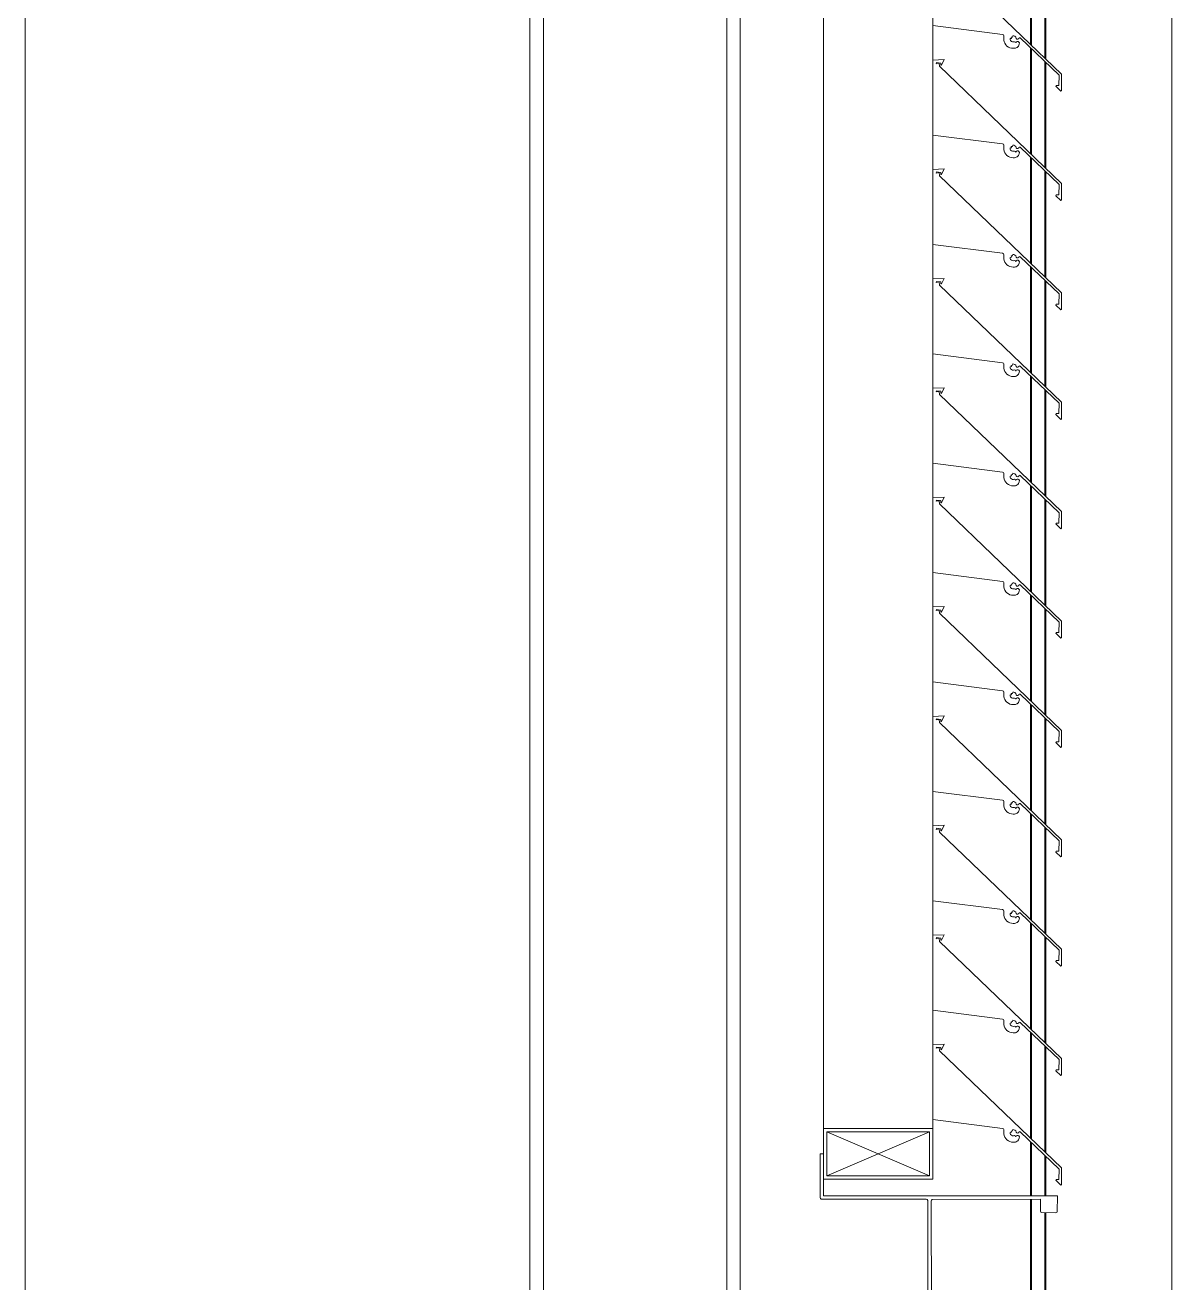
# Model space of a CAD drawing. Header units: millimetres. Extents: x -220592 to 404889, y -217665 to 38245.
# Drawn here: x -898.17 to -891.36, y -1270.44 to -1262.97 of the extents above; entities that cross this region are included whole.
import ezdxf

# ---------------------------------------------------------------- set-up
doc = ezdxf.new("R2010")
doc.units = ezdxf.units.MM
doc.linetypes.add('XKITLINE00', pattern=[0])
doc.layers.add('000 - 0_HIDE_OBJ_FRAMING_DEF_SUB_1', color=7, linetype='Continuous')
doc.layers.add('Part', color=7, linetype='Continuous', lineweight=0)

# ---------------------------------------------------------------- blocks, each defined once
blk = doc.blocks.new('*A13472')
at = {"layer": '000 - 0_HIDE_OBJ_FRAMING_DEF_SUB_1', "color": 7, "linetype": 'XKITLINE00', "lineweight": 0}
blk.add_line((-87.063349, 124.690337), (-87.063349, 152.690388), dxfattribs=at)
blk = doc.blocks.new('*A14400')
at = {"layer": '000 - 0_HIDE_OBJ_FRAMING_DEF_SUB_1', "color": 7, "linetype": 'XKITLINE00', "lineweight": 0}
for p, q in [((-83.983213, 124.940805), (-83.983213, 152.190805)), ((-82.893213, 124.940805), (-82.893213, 152.190805)), ((-82.813213, 124.940805), (-82.813213, 152.190805)), ((-84.063213, 128.690805), (-84.063213, 148.690805))]:
    blk.add_line(p, q, dxfattribs=at)
blk = doc.blocks.new('*A14401')
at = {"layer": 'Part', "color": 7, "linetype": 'XKITLINE00', "lineweight": 0}
for p, q in [((-82.318045, 139.556249), (-82.318045, 152.756135)), ((-81.668045, 152.406131), (-81.668045, 152.610427)), ((-81.668045, 151.756131), (-81.668045, 151.960427)), ((-81.668045, 151.106131), (-81.668045, 151.310427)), ((-81.668045, 150.456131), (-81.668045, 150.660427)), ((-81.668045, 149.806131), (-81.668045, 150.010427)), ((-81.668045, 149.156131), (-81.668045, 149.360427)), ((-81.668045, 148.506131), (-81.668045, 148.710427)), ((-81.668045, 147.856131), (-81.668045, 148.060427)), ((-81.668045, 147.206131), (-81.668045, 147.410427)), ((-81.668045, 146.556131), (-81.668045, 146.760427)), ((-81.668045, 145.906131), (-81.668045, 146.110427)), ((-81.668045, 145.256131), (-81.668045, 145.460427)), ((-81.668045, 144.606131), (-81.668045, 144.810427)), ((-81.668045, 143.956131), (-81.668045, 144.160427)), ((-81.668045, 143.306131), (-81.668045, 143.510427)), ((-81.668045, 142.656131), (-81.668045, 142.860427)), ((-81.668045, 142.006131), (-81.668045, 142.210427)), ((-81.668045, 141.356131), (-81.668045, 141.560427)), ((-81.668045, 140.706131), (-81.668045, 140.910427)), ((-81.668045, 140.056131), (-81.668045, 140.260427)), ((-81.668045, 139.556249), (-81.668045, 139.610427))]:
    blk.add_line(p, q, dxfattribs=at)
blk = doc.blocks.new('*A14467')
at = {"layer": 'Part', "color": 7, "linetype": 'XKITLINE00', "lineweight": 0}
for p, q in [((-81.668236, 146.556123), (-81.668243, 146.110453)), ((-81.60055, 146.558745), (-81.668236, 146.556123)), ((-81.616085, 146.525258), (-81.60055, 146.558745)), ((-81.648356, 146.534428), (-81.64632, 146.541001)), ((-81.63134, 146.537332), (-81.648356, 146.534428)), ((-81.64632, 146.541001), (-81.621337, 146.537861)), ((-81.628443, 146.518789), (-81.63134, 146.537332)), ((-80.903321, 145.822543), (-81.628443, 146.518789)), ((-81.621337, 146.537861), (-81.621208, 146.52567)), ((-81.621208, 146.52567), (-81.616085, 146.525258)), ((-81.668243, 146.110453), (-81.254237, 146.057423)), ((-81.254237, 146.057423), (-81.249162, 146.055233)), ((-81.249162, 146.055233), (-81.246025, 146.050681)), ((-81.245786, 146.045159), (-81.247272, 146.035025)), ((-81.247272, 146.035025), (-81.246897, 146.024789)), ((-81.246025, 146.050681), (-81.245786, 146.045159)), ((-81.209279, 146.033625), (-81.201573, 146.034731)), ((-81.20871, 146.027141), (-81.209279, 146.033625)), ((-81.202743, 146.041791), (-81.195578, 146.042735)), ((-81.201573, 146.034731), (-81.202743, 146.041791)), ((-81.195578, 146.042735), (-81.193256, 146.050125)), ((-81.193256, 146.050125), (-81.186584, 146.049703)), ((-81.186584, 146.049703), (-81.180508, 146.046913)), ((-81.180508, 146.046913), (-81.175841, 146.042126)), ((-81.175841, 146.042126), (-81.172727, 146.034553)), ((-81.172727, 146.034553), (-81.168544, 146.030396)), ((-81.16265, 146.03019), (-81.158186, 146.034044)), ((-81.158186, 146.034044), (-81.154531, 146.038671)), ((-81.154531, 146.038671), (-81.149372, 146.037579)), ((-81.149372, 146.037579), (-80.918356, 145.816176)), ((-81.246897, 146.024789), (-81.244674, 146.01479)), ((-81.244674, 146.01479), (-81.240676, 146.00536)), ((-81.240676, 146.00536), (-81.235036, 145.99681)), ((-81.235036, 145.99681), (-81.22794, 145.989423)), ((-81.22794, 145.989423), (-81.219624, 145.983445)), ((-81.219624, 145.983445), (-81.210361, 145.979072)), ((-81.210361, 145.979072), (-81.20046, 145.976449)), ((-81.205908, 146.021267), (-81.20871, 146.027141)), ((-81.201226, 146.016745), (-81.205908, 146.021267)), ((-81.195258, 146.014147), (-81.201226, 146.016745)), ((-81.20046, 145.976449), (-81.190247, 145.975664)), ((-81.188758, 146.013803), (-81.195258, 146.014147)), ((-81.190247, 145.975664), (-81.183448, 145.975762)), ((-81.18284, 146.014708), (-81.188758, 146.013803)), ((-81.183448, 145.975762), (-81.17772, 145.976398)), ((-81.178029, 146.012301), (-81.18284, 146.014708)), ((-81.175999, 146.00732), (-81.178029, 146.012301)), ((-81.17772, 145.976398), (-81.172219, 145.978117)), ((-81.173057, 146.012792), (-81.175999, 146.00732)), ((-81.1679, 146.01601), (-81.173057, 146.012792)), ((-81.172219, 145.978117), (-81.167149, 145.980857)), ((-81.168544, 146.030396), (-81.16265, 146.03019)), ((-81.161823, 146.015998), (-81.1679, 146.01601)), ((-81.167149, 145.980857), (-81.162695, 145.984515)), ((-81.162695, 145.984515), (-81.159024, 145.988958)), ((-81.156679, 146.012761), (-81.161823, 146.015998)), ((-81.159024, 145.988958), (-81.15627, 145.994021)), ((-81.154039, 146.007287), (-81.156679, 146.012761)), ((-81.15627, 145.994021), (-81.154535, 145.999517)), ((-81.154535, 145.999517), (-81.154039, 146.007287)), ((-80.918356, 145.816176), (-80.918699, 145.75483)), ((-80.903874, 145.723392), (-80.903321, 145.822543)), ((-80.936119, 145.754733), (-80.937204, 145.749812)), ((-80.937204, 145.749812), (-80.908555, 145.720923)), ((-80.918699, 145.75483), (-80.936119, 145.754733)), ((-80.908555, 145.720923), (-80.903874, 145.723392))]:
    blk.add_line(p, q, dxfattribs=at)
blk = doc.blocks.new('*A14472')
at = {"layer": 'Part', "color": 7, "linetype": 'XKITLINE00', "lineweight": 0}
for p, q in [((-81.668045, 139.556249), (-82.318045, 139.556249)), ((-82.318045, 139.556249), (-82.318045, 139.256249)), ((-82.298045, 139.276249), (-81.688045, 139.536249)), ((-82.298045, 139.536249), (-81.688045, 139.276249)), ((-82.298045, 139.276249), (-82.298045, 139.536249)), ((-82.298045, 139.536249), (-81.688045, 139.536249)), ((-81.688045, 139.536249), (-81.688045, 139.276249)), ((-81.668045, 139.256249), (-81.668045, 139.556249)), ((-82.318045, 139.256249), (-81.668045, 139.256249)), ((-81.688045, 139.276249), (-82.298045, 139.276249))]:
    blk.add_line(p, q, dxfattribs=at)
blk = doc.blocks.new('*A14473')
at = {"layer": 'Part', "color": 7, "linetype": 'XKITLINE00', "lineweight": 0}
for p, q in [((-82.317761, 139.40603), (-82.337761, 139.406027)), ((-82.337761, 139.406027), (-82.337716, 139.146027)), ((-82.317717, 139.15603), (-82.317761, 139.40603)), ((-82.337716, 139.146027), (-82.336029, 139.140471)), ((-82.336029, 139.140471), (-82.331541, 139.136789)), ((-82.331541, 139.136789), (-81.707714, 139.136137)), ((-80.927717, 139.156273), (-82.317717, 139.15603)), ((-81.707714, 139.136137), (-81.702158, 139.134452)), ((-81.702158, 139.134452), (-81.698474, 139.129965)), ((-81.698474, 139.129965), (-81.697712, 139.126138)), ((-81.697548, 138.186138), (-81.697712, 139.126138)), ((-81.677712, 139.126142), (-81.676028, 139.131698)), ((-81.676786, 138.182315), (-81.677712, 139.126142)), ((-81.676028, 139.131698), (-81.671541, 139.135382)), ((-81.671541, 139.135382), (-81.027714, 139.136255)), ((-81.027714, 139.136255), (-81.027702, 139.066255)), ((-80.928462, 139.062446), (-80.927717, 139.156273)), ((-81.027702, 139.066255), (-81.026015, 139.0607)), ((-81.026015, 139.0607), (-81.021527, 139.057018)), ((-81.021527, 139.057018), (-80.9377, 139.056271)), ((-80.9377, 139.056271), (-80.932145, 139.057957)), ((-80.932145, 139.057957), (-80.928462, 139.062446)), ((-81.697548, 138.186138), (-81.699232, 138.180582)), ((-81.026798, 138.250082), (-81.027546, 138.176255)), ((-81.023116, 138.254571), (-81.026798, 138.250082)), ((-81.01756, 138.256257), (-81.023116, 138.254571)), ((-80.933733, 138.25551), (-81.01756, 138.256257)), ((-80.929245, 138.251828), (-80.933733, 138.25551)), ((-80.927559, 138.246273), (-80.929245, 138.251828)), ((-80.927543, 138.156273), (-80.927559, 138.246273)), ((-82.336784, 138.169854), (-82.337499, 137.906027)), ((-82.333102, 138.174342), (-82.336784, 138.169854)), ((-82.327546, 138.176028), (-82.333102, 138.174342)), ((-81.70372, 138.176899), (-82.327546, 138.176028)), ((-82.317543, 138.15603), (-80.927543, 138.156273)), ((-82.317499, 137.90603), (-82.317543, 138.15603)), ((-81.699232, 138.180582), (-81.70372, 138.176899)), ((-81.673102, 138.177828), (-81.676786, 138.182315)), ((-81.667546, 138.176144), (-81.673102, 138.177828)), ((-81.027546, 138.176255), (-81.667546, 138.176144)), ((-82.337499, 137.906027), (-82.317499, 137.90603))]:
    blk.add_line(p, q, dxfattribs=at)
blk = doc.blocks.new('*A14507')
at = {"layer": 'Part', "color": 7, "linetype": 'XKITLINE00', "lineweight": 0}
for p, q in [((-81.087973, 146.649842), (-81.087973, 147.132111)), ((-81.081868, 146.64398), (-81.081868, 147.132111)), ((-80.398146, 147.032111), (-80.398146, 147.132111)), ((-80.32794, 147.032111), (-80.32794, 147.132111)), ((-80.263061, 147.032111), (-80.263061, 147.132111)), ((-81.002505, 146.567777), (-81.002505, 147.032111)), ((-80.9964, 147.032111), (-81.002505, 147.032111)), ((-80.9964, 146.561916), (-80.9964, 147.032111)), ((-80.9964, 147.032111), (-80.91965, 147.032111)), ((-80.903826, 147.032111), (-80.247799, 147.032111)), ((-80.247799, 134.232111), (-80.247799, 147.032111)), ((-81.087973, 145.999842), (-81.087973, 146.628735)), ((-81.081868, 145.99398), (-81.081868, 146.622884)), ((-81.002505, 145.917777), (-81.002505, 146.546823)), ((-80.9964, 145.911916), (-80.9964, 146.540973)), ((-81.087973, 145.349842), (-81.087973, 145.978735)), ((-81.081868, 145.34398), (-81.081868, 145.972884)), ((-81.002505, 145.267777), (-81.002505, 145.896823)), ((-80.9964, 145.261916), (-80.9964, 145.890973)), ((-81.087973, 144.699842), (-81.087973, 145.328735)), ((-81.081868, 144.69398), (-81.081868, 145.322884)), ((-81.002505, 144.617777), (-81.002505, 145.246823)), ((-80.9964, 144.611916), (-80.9964, 145.240973)), ((-81.087973, 144.049842), (-81.087973, 144.678735)), ((-81.081868, 144.04398), (-81.081868, 144.672884)), ((-81.002505, 143.967777), (-81.002505, 144.596823)), ((-80.9964, 143.961916), (-80.9964, 144.590973)), ((-81.087973, 143.399842), (-81.087973, 144.028735)), ((-81.081868, 143.39398), (-81.081868, 144.022884)), ((-81.002505, 143.317777), (-81.002505, 143.946823)), ((-80.9964, 143.311916), (-80.9964, 143.940973)), ((-81.087973, 142.749842), (-81.087973, 143.378735)), ((-81.081868, 142.74398), (-81.081868, 143.372884)), ((-81.002505, 142.667777), (-81.002505, 143.296823)), ((-80.9964, 142.661916), (-80.9964, 143.290973)), ((-81.087973, 142.099842), (-81.087973, 142.728735)), ((-81.081868, 142.09398), (-81.081868, 142.722884)), ((-81.002505, 142.017777), (-81.002505, 142.646823)), ((-80.9964, 142.011916), (-80.9964, 142.640973)), ((-81.087973, 141.449842), (-81.087973, 142.078735)), ((-81.081868, 141.44398), (-81.081868, 142.072884)), ((-81.002505, 141.367777), (-81.002505, 141.996823)), ((-80.9964, 141.361916), (-80.9964, 141.990973)), ((-81.087973, 140.799842), (-81.087973, 141.428735)), ((-81.081868, 140.79398), (-81.081868, 141.422884)), ((-81.002505, 140.717777), (-81.002505, 141.346823)), ((-80.9964, 140.711916), (-80.9964, 141.340973)), ((-81.087973, 140.149842), (-81.087973, 140.778735)), ((-81.081868, 140.14398), (-81.081868, 140.772884)), ((-81.002505, 140.067777), (-81.002505, 140.696823)), ((-80.9964, 140.061916), (-80.9964, 140.690973)), ((-81.087973, 139.499842), (-81.087973, 140.128735)), ((-81.081868, 139.49398), (-81.081868, 140.122884)), ((-81.002505, 139.417777), (-81.002505, 140.046823)), ((-80.9964, 139.411916), (-80.9964, 140.040973)), ((-81.087973, 139.156245), (-81.087973, 139.478735)), ((-81.081868, 139.156246), (-81.081868, 139.472884)), ((-81.002505, 139.15626), (-81.002505, 139.396823)), ((-80.9964, 139.156261), (-80.9964, 139.390973)), ((-81.087973, 138.176245), (-81.087973, 139.136174)), ((-81.081868, 138.176246), (-81.081868, 139.136182)), ((-81.002505, 138.256123), (-81.002505, 139.056848)), ((-80.9964, 138.256069), (-80.9964, 139.056794)), ((-81.087973, 137.499842), (-81.087973, 138.156245)), ((-81.081868, 137.49398), (-81.081868, 138.156246)), ((-81.002505, 137.417777), (-81.002505, 138.15626)), ((-80.9964, 137.411916), (-80.9964, 138.156261)), ((-81.087973, 136.849842), (-81.087973, 137.478735)), ((-81.081868, 136.84398), (-81.081868, 137.472884)), ((-81.002505, 136.767777), (-81.002505, 137.396823)), ((-80.9964, 136.761916), (-80.9964, 137.390973)), ((-81.087973, 136.199842), (-81.087973, 136.828735)), ((-81.081868, 136.19398), (-81.081868, 136.822884)), ((-81.002505, 136.117777), (-81.002505, 136.746823)), ((-80.9964, 136.111916), (-80.9964, 136.740973)), ((-81.087973, 135.549842), (-81.087973, 136.178735)), ((-81.081868, 135.54398), (-81.081868, 136.172884)), ((-81.002505, 135.467777), (-81.002505, 136.096823)), ((-80.9964, 135.461916), (-80.9964, 136.090973)), ((-81.087973, 134.899842), (-81.087973, 135.528735)), ((-81.081868, 134.89398), (-81.081868, 135.522884)), ((-81.002505, 134.817777), (-81.002505, 135.446823)), ((-80.9964, 134.811916), (-80.9964, 135.440973)), ((-81.087973, 134.249842), (-81.087973, 134.878735)), ((-81.081868, 134.24398), (-81.081868, 134.872884)), ((-81.002505, 134.232111), (-81.002505, 134.796823)), ((-80.9964, 134.232111), (-80.9964, 134.790973)), ((-81.087973, 134.132111), (-81.087973, 134.228735)), ((-81.002505, 134.232111), (-80.9964, 134.232111)), ((-80.9964, 134.232111), (-80.247799, 134.232111)), ((-80.398146, 134.132111), (-80.398146, 134.232111)), ((-80.32794, 134.132111), (-80.32794, 134.232111)), ((-80.263061, 134.132111), (-80.263061, 134.232111)), ((-81.081868, 134.132111), (-81.081868, 134.222884))]:
    blk.add_line(p, q, dxfattribs=at)
blk = doc.blocks.new('*A14575')
at = {"layer": 'Part', "color": 7, "linetype": 'XKITLINE00', "lineweight": 0}
for p, q in [((-81.668236, 140.056123), (-81.668243, 139.610453)), ((-81.60055, 140.058745), (-81.668236, 140.056123)), ((-81.616085, 140.025258), (-81.60055, 140.058745)), ((-81.648356, 140.034428), (-81.64632, 140.041001)), ((-81.63134, 140.037332), (-81.648356, 140.034428)), ((-81.64632, 140.041001), (-81.621337, 140.037861)), ((-81.628443, 140.018789), (-81.63134, 140.037332)), ((-80.903321, 139.322543), (-81.628443, 140.018789)), ((-81.621337, 140.037861), (-81.621208, 140.02567)), ((-81.621208, 140.02567), (-81.616085, 140.025258)), ((-81.668243, 139.610453), (-81.254237, 139.557423)), ((-81.254237, 139.557423), (-81.249162, 139.555233)), ((-81.249162, 139.555233), (-81.246025, 139.550681)), ((-81.245786, 139.545159), (-81.247272, 139.535025)), ((-81.247272, 139.535025), (-81.246897, 139.524789)), ((-81.246025, 139.550681), (-81.245786, 139.545159)), ((-81.209279, 139.533625), (-81.201573, 139.534731)), ((-81.20871, 139.527141), (-81.209279, 139.533625)), ((-81.202743, 139.541791), (-81.195578, 139.542735)), ((-81.201573, 139.534731), (-81.202743, 139.541791)), ((-81.195578, 139.542735), (-81.193256, 139.550125)), ((-81.193256, 139.550125), (-81.186584, 139.549703)), ((-81.186584, 139.549703), (-81.180508, 139.546913)), ((-81.180508, 139.546913), (-81.175841, 139.542126)), ((-81.175841, 139.542126), (-81.172727, 139.534553)), ((-81.172727, 139.534553), (-81.168544, 139.530396)), ((-81.168544, 139.530396), (-81.16265, 139.53019)), ((-81.16265, 139.53019), (-81.158186, 139.534044)), ((-81.158186, 139.534044), (-81.154531, 139.538671)), ((-81.154531, 139.538671), (-81.149372, 139.537579)), ((-81.149372, 139.537579), (-80.918356, 139.316176)), ((-81.246897, 139.524789), (-81.244674, 139.51479)), ((-81.244674, 139.51479), (-81.240676, 139.50536)), ((-81.240676, 139.50536), (-81.235036, 139.49681)), ((-81.235036, 139.49681), (-81.22794, 139.489423)), ((-81.22794, 139.489423), (-81.219624, 139.483445)), ((-81.219624, 139.483445), (-81.210361, 139.479072)), ((-81.210361, 139.479072), (-81.20046, 139.476449)), ((-81.205908, 139.521267), (-81.20871, 139.527141)), ((-81.201226, 139.516745), (-81.205908, 139.521267)), ((-81.195258, 139.514147), (-81.201226, 139.516745)), ((-81.20046, 139.476449), (-81.190247, 139.475664)), ((-81.188758, 139.513803), (-81.195258, 139.514147)), ((-81.190247, 139.475664), (-81.183448, 139.475762)), ((-81.18284, 139.514708), (-81.188758, 139.513803)), ((-81.183448, 139.475762), (-81.17772, 139.476398)), ((-81.178029, 139.512301), (-81.18284, 139.514708)), ((-81.175999, 139.50732), (-81.178029, 139.512301)), ((-81.17772, 139.476398), (-81.172219, 139.478117)), ((-81.173057, 139.512792), (-81.175999, 139.50732)), ((-81.1679, 139.51601), (-81.173057, 139.512792)), ((-81.172219, 139.478117), (-81.167149, 139.480857)), ((-81.161823, 139.515998), (-81.1679, 139.51601)), ((-81.167149, 139.480857), (-81.162695, 139.484515)), ((-81.162695, 139.484515), (-81.159024, 139.488958)), ((-81.156679, 139.512761), (-81.161823, 139.515998)), ((-81.159024, 139.488958), (-81.15627, 139.494021)), ((-81.154039, 139.507287), (-81.156679, 139.512761)), ((-81.15627, 139.494021), (-81.154535, 139.499517)), ((-81.154535, 139.499517), (-81.154039, 139.507287)), ((-80.918356, 139.316176), (-80.918699, 139.25483)), ((-80.903874, 139.223392), (-80.903321, 139.322543)), ((-80.936119, 139.254733), (-80.937204, 139.249812)), ((-80.937204, 139.249812), (-80.908555, 139.220923)), ((-80.918699, 139.25483), (-80.936119, 139.254733)), ((-80.908555, 139.220923), (-80.903874, 139.223392))]:
    blk.add_line(p, q, dxfattribs=at)
blk = doc.blocks.new('*A14576')
at = {"layer": 'Part', "color": 7, "linetype": 'XKITLINE00', "lineweight": 0}
for p, q in [((-81.668236, 140.706123), (-81.668243, 140.260453)), ((-81.60055, 140.708745), (-81.668236, 140.706123)), ((-81.648356, 140.684428), (-81.64632, 140.691001)), ((-81.63134, 140.687332), (-81.648356, 140.684428)), ((-81.64632, 140.691001), (-81.621337, 140.687861)), ((-81.628443, 140.668789), (-81.63134, 140.687332)), ((-80.903321, 139.972543), (-81.628443, 140.668789)), ((-81.621337, 140.687861), (-81.621208, 140.67567)), ((-81.621208, 140.67567), (-81.616085, 140.675258)), ((-81.616085, 140.675258), (-81.60055, 140.708745)), ((-81.668243, 140.260453), (-81.254237, 140.207423)), ((-81.254237, 140.207423), (-81.249162, 140.205233)), ((-81.249162, 140.205233), (-81.246025, 140.200681)), ((-81.245786, 140.195159), (-81.247272, 140.185025)), ((-81.247272, 140.185025), (-81.246897, 140.174789)), ((-81.246897, 140.174789), (-81.244674, 140.16479)), ((-81.246025, 140.200681), (-81.245786, 140.195159)), ((-81.244674, 140.16479), (-81.240676, 140.15536)), ((-81.240676, 140.15536), (-81.235036, 140.14681)), ((-81.235036, 140.14681), (-81.22794, 140.139423)), ((-81.22794, 140.139423), (-81.219624, 140.133445)), ((-81.219624, 140.133445), (-81.210361, 140.129072)), ((-81.210361, 140.129072), (-81.20046, 140.126449)), ((-81.209279, 140.183625), (-81.201573, 140.184731)), ((-81.20871, 140.177141), (-81.209279, 140.183625)), ((-81.205908, 140.171267), (-81.20871, 140.177141)), ((-81.201226, 140.166745), (-81.205908, 140.171267)), ((-81.202743, 140.191791), (-81.195578, 140.192735)), ((-81.201573, 140.184731), (-81.202743, 140.191791)), ((-81.195258, 140.164147), (-81.201226, 140.166745)), ((-81.195578, 140.192735), (-81.193256, 140.200125)), ((-81.188758, 140.163803), (-81.195258, 140.164147)), ((-81.193256, 140.200125), (-81.186584, 140.199703)), ((-81.18284, 140.164708), (-81.188758, 140.163803)), ((-81.186584, 140.199703), (-81.180508, 140.196913)), ((-81.178029, 140.162301), (-81.18284, 140.164708)), ((-81.180508, 140.196913), (-81.175841, 140.192126)), ((-81.175999, 140.15732), (-81.178029, 140.162301)), ((-81.17772, 140.126398), (-81.172219, 140.128117)), ((-81.173057, 140.162792), (-81.175999, 140.15732)), ((-81.175841, 140.192126), (-81.172727, 140.184553)), ((-81.1679, 140.16601), (-81.173057, 140.162792)), ((-81.172727, 140.184553), (-81.168544, 140.180396)), ((-81.172219, 140.128117), (-81.167149, 140.130857)), ((-81.168544, 140.180396), (-81.16265, 140.18019)), ((-81.161823, 140.165998), (-81.1679, 140.16601)), ((-81.167149, 140.130857), (-81.162695, 140.134515)), ((-81.162695, 140.134515), (-81.159024, 140.138958)), ((-81.16265, 140.18019), (-81.158186, 140.184044)), ((-81.156679, 140.162761), (-81.161823, 140.165998)), ((-81.159024, 140.138958), (-81.15627, 140.144021)), ((-81.158186, 140.184044), (-81.154531, 140.188671)), ((-81.154039, 140.157287), (-81.156679, 140.162761)), ((-81.15627, 140.144021), (-81.154535, 140.149517)), ((-81.154535, 140.149517), (-81.154039, 140.157287)), ((-81.154531, 140.188671), (-81.149372, 140.187579)), ((-81.149372, 140.187579), (-80.918356, 139.966176)), ((-81.20046, 140.126449), (-81.190247, 140.125664)), ((-81.190247, 140.125664), (-81.183448, 140.125762)), ((-81.183448, 140.125762), (-81.17772, 140.126398)), ((-80.936119, 139.904733), (-80.937204, 139.899812)), ((-80.918699, 139.90483), (-80.936119, 139.904733)), ((-80.918356, 139.966176), (-80.918699, 139.90483)), ((-80.903874, 139.873392), (-80.903321, 139.972543)), ((-80.937204, 139.899812), (-80.908555, 139.870923)), ((-80.908555, 139.870923), (-80.903874, 139.873392))]:
    blk.add_line(p, q, dxfattribs=at)
blk = doc.blocks.new('*A14577')
at = {"layer": 'Part', "color": 7, "linetype": 'XKITLINE00', "lineweight": 0}
for p, q in [((-81.668236, 141.356123), (-81.668243, 140.910453)), ((-81.60055, 141.358745), (-81.668236, 141.356123)), ((-81.648356, 141.334428), (-81.64632, 141.341001)), ((-81.63134, 141.337332), (-81.648356, 141.334428)), ((-81.64632, 141.341001), (-81.621337, 141.337861)), ((-81.628443, 141.318789), (-81.63134, 141.337332)), ((-81.621337, 141.337861), (-81.621208, 141.32567)), ((-81.621208, 141.32567), (-81.616085, 141.325258)), ((-81.616085, 141.325258), (-81.60055, 141.358745)), ((-80.903321, 140.622543), (-81.628443, 141.318789)), ((-81.668243, 140.910453), (-81.254237, 140.857423)), ((-81.254237, 140.857423), (-81.249162, 140.855233)), ((-81.249162, 140.855233), (-81.246025, 140.850681)), ((-81.245786, 140.845159), (-81.247272, 140.835025)), ((-81.247272, 140.835025), (-81.246897, 140.824789)), ((-81.246897, 140.824789), (-81.244674, 140.81479)), ((-81.246025, 140.850681), (-81.245786, 140.845159)), ((-81.244674, 140.81479), (-81.240676, 140.80536)), ((-81.240676, 140.80536), (-81.235036, 140.79681)), ((-81.209279, 140.833625), (-81.201573, 140.834731)), ((-81.20871, 140.827141), (-81.209279, 140.833625)), ((-81.205908, 140.821267), (-81.20871, 140.827141)), ((-81.201226, 140.816745), (-81.205908, 140.821267)), ((-81.202743, 140.841791), (-81.195578, 140.842735)), ((-81.201573, 140.834731), (-81.202743, 140.841791)), ((-81.195258, 140.814147), (-81.201226, 140.816745)), ((-81.195578, 140.842735), (-81.193256, 140.850125)), ((-81.188758, 140.813803), (-81.195258, 140.814147)), ((-81.193256, 140.850125), (-81.186584, 140.849703)), ((-81.18284, 140.814708), (-81.188758, 140.813803)), ((-81.186584, 140.849703), (-81.180508, 140.846913)), ((-81.178029, 140.812301), (-81.18284, 140.814708)), ((-81.180508, 140.846913), (-81.175841, 140.842126)), ((-81.175999, 140.80732), (-81.178029, 140.812301)), ((-81.173057, 140.812792), (-81.175999, 140.80732)), ((-81.175841, 140.842126), (-81.172727, 140.834553)), ((-81.1679, 140.81601), (-81.173057, 140.812792)), ((-81.172727, 140.834553), (-81.168544, 140.830396)), ((-81.168544, 140.830396), (-81.16265, 140.83019)), ((-81.161823, 140.815998), (-81.1679, 140.81601)), ((-81.16265, 140.83019), (-81.158186, 140.834044)), ((-81.156679, 140.812761), (-81.161823, 140.815998)), ((-81.158186, 140.834044), (-81.154531, 140.838671)), ((-81.154039, 140.807287), (-81.156679, 140.812761)), ((-81.154535, 140.799517), (-81.154039, 140.807287)), ((-81.154531, 140.838671), (-81.149372, 140.837579)), ((-81.149372, 140.837579), (-80.918356, 140.616176)), ((-81.235036, 140.79681), (-81.22794, 140.789423)), ((-81.22794, 140.789423), (-81.219624, 140.783445)), ((-81.219624, 140.783445), (-81.210361, 140.779072)), ((-81.210361, 140.779072), (-81.20046, 140.776449)), ((-81.20046, 140.776449), (-81.190247, 140.775664)), ((-81.190247, 140.775664), (-81.183448, 140.775762)), ((-81.183448, 140.775762), (-81.17772, 140.776398)), ((-81.17772, 140.776398), (-81.172219, 140.778117)), ((-81.172219, 140.778117), (-81.167149, 140.780857)), ((-81.167149, 140.780857), (-81.162695, 140.784515)), ((-81.162695, 140.784515), (-81.159024, 140.788958)), ((-81.159024, 140.788958), (-81.15627, 140.794021)), ((-81.15627, 140.794021), (-81.154535, 140.799517)), ((-80.918356, 140.616176), (-80.918699, 140.55483)), ((-80.903874, 140.523392), (-80.903321, 140.622543)), ((-80.936119, 140.554733), (-80.937204, 140.549812)), ((-80.937204, 140.549812), (-80.908555, 140.520923)), ((-80.918699, 140.55483), (-80.936119, 140.554733)), ((-80.908555, 140.520923), (-80.903874, 140.523392))]:
    blk.add_line(p, q, dxfattribs=at)
blk = doc.blocks.new('*A14578')
at = {"layer": 'Part', "color": 7, "linetype": 'XKITLINE00', "lineweight": 0}
for p, q in [((-81.668236, 142.006123), (-81.668243, 141.560453)), ((-81.60055, 142.008745), (-81.668236, 142.006123)), ((-81.616085, 141.975258), (-81.60055, 142.008745)), ((-81.648356, 141.984428), (-81.64632, 141.991001)), ((-81.63134, 141.987332), (-81.648356, 141.984428)), ((-81.64632, 141.991001), (-81.621337, 141.987861)), ((-81.628443, 141.968789), (-81.63134, 141.987332)), ((-80.903321, 141.272543), (-81.628443, 141.968789)), ((-81.621337, 141.987861), (-81.621208, 141.97567)), ((-81.621208, 141.97567), (-81.616085, 141.975258)), ((-81.668243, 141.560453), (-81.254237, 141.507423)), ((-81.254237, 141.507423), (-81.249162, 141.505233)), ((-81.249162, 141.505233), (-81.246025, 141.500681)), ((-81.245786, 141.495159), (-81.247272, 141.485025)), ((-81.247272, 141.485025), (-81.246897, 141.474789)), ((-81.246897, 141.474789), (-81.244674, 141.46479)), ((-81.246025, 141.500681), (-81.245786, 141.495159)), ((-81.209279, 141.483625), (-81.201573, 141.484731)), ((-81.20871, 141.477141), (-81.209279, 141.483625)), ((-81.205908, 141.471267), (-81.20871, 141.477141)), ((-81.202743, 141.491791), (-81.195578, 141.492735)), ((-81.201573, 141.484731), (-81.202743, 141.491791)), ((-81.195578, 141.492735), (-81.193256, 141.500125)), ((-81.193256, 141.500125), (-81.186584, 141.499703)), ((-81.186584, 141.499703), (-81.180508, 141.496913)), ((-81.180508, 141.496913), (-81.175841, 141.492126)), ((-81.175841, 141.492126), (-81.172727, 141.484553)), ((-81.172727, 141.484553), (-81.168544, 141.480396)), ((-81.168544, 141.480396), (-81.16265, 141.48019)), ((-81.16265, 141.48019), (-81.158186, 141.484044)), ((-81.158186, 141.484044), (-81.154531, 141.488671)), ((-81.154531, 141.488671), (-81.149372, 141.487579)), ((-81.149372, 141.487579), (-80.918356, 141.266176)), ((-81.244674, 141.46479), (-81.240676, 141.45536)), ((-81.240676, 141.45536), (-81.235036, 141.44681)), ((-81.235036, 141.44681), (-81.22794, 141.439423)), ((-81.22794, 141.439423), (-81.219624, 141.433445)), ((-81.219624, 141.433445), (-81.210361, 141.429072)), ((-81.210361, 141.429072), (-81.20046, 141.426449)), ((-81.201226, 141.466745), (-81.205908, 141.471267)), ((-81.195258, 141.464147), (-81.201226, 141.466745)), ((-81.20046, 141.426449), (-81.190247, 141.425664)), ((-81.188758, 141.463803), (-81.195258, 141.464147)), ((-81.190247, 141.425664), (-81.183448, 141.425762)), ((-81.18284, 141.464708), (-81.188758, 141.463803)), ((-81.183448, 141.425762), (-81.17772, 141.426398)), ((-81.178029, 141.462301), (-81.18284, 141.464708)), ((-81.175999, 141.45732), (-81.178029, 141.462301)), ((-81.17772, 141.426398), (-81.172219, 141.428117)), ((-81.173057, 141.462792), (-81.175999, 141.45732)), ((-81.1679, 141.46601), (-81.173057, 141.462792)), ((-81.172219, 141.428117), (-81.167149, 141.430857)), ((-81.161823, 141.465998), (-81.1679, 141.46601)), ((-81.167149, 141.430857), (-81.162695, 141.434515)), ((-81.162695, 141.434515), (-81.159024, 141.438958)), ((-81.156679, 141.462761), (-81.161823, 141.465998)), ((-81.159024, 141.438958), (-81.15627, 141.444021)), ((-81.154039, 141.457287), (-81.156679, 141.462761)), ((-81.15627, 141.444021), (-81.154535, 141.449517)), ((-81.154535, 141.449517), (-81.154039, 141.457287)), ((-80.918356, 141.266176), (-80.918699, 141.20483)), ((-80.903874, 141.173392), (-80.903321, 141.272543)), ((-80.936119, 141.204733), (-80.937204, 141.199812)), ((-80.937204, 141.199812), (-80.908555, 141.170923)), ((-80.918699, 141.20483), (-80.936119, 141.204733)), ((-80.908555, 141.170923), (-80.903874, 141.173392))]:
    blk.add_line(p, q, dxfattribs=at)
blk = doc.blocks.new('*A14579')
at = {"layer": 'Part', "color": 7, "linetype": 'XKITLINE00', "lineweight": 0}
for p, q in [((-81.668236, 142.656123), (-81.668243, 142.210453)), ((-81.60055, 142.658745), (-81.668236, 142.656123)), ((-81.648356, 142.634428), (-81.64632, 142.641001)), ((-81.63134, 142.637332), (-81.648356, 142.634428)), ((-81.64632, 142.641001), (-81.621337, 142.637861)), ((-81.628443, 142.618789), (-81.63134, 142.637332)), ((-80.903321, 141.922543), (-81.628443, 142.618789)), ((-81.621337, 142.637861), (-81.621208, 142.62567)), ((-81.621208, 142.62567), (-81.616085, 142.625258)), ((-81.616085, 142.625258), (-81.60055, 142.658745)), ((-81.668243, 142.210453), (-81.254237, 142.157423)), ((-81.254237, 142.157423), (-81.249162, 142.155233)), ((-81.249162, 142.155233), (-81.246025, 142.150681)), ((-81.246025, 142.150681), (-81.245786, 142.145159)), ((-81.195578, 142.142735), (-81.193256, 142.150125)), ((-81.193256, 142.150125), (-81.186584, 142.149703)), ((-81.186584, 142.149703), (-81.180508, 142.146913)), ((-81.180508, 142.146913), (-81.175841, 142.142126)), ((-81.245786, 142.145159), (-81.247272, 142.135025)), ((-81.247272, 142.135025), (-81.246897, 142.124789)), ((-81.246897, 142.124789), (-81.244674, 142.11479)), ((-81.244674, 142.11479), (-81.240676, 142.10536)), ((-81.240676, 142.10536), (-81.235036, 142.09681)), ((-81.235036, 142.09681), (-81.22794, 142.089423)), ((-81.22794, 142.089423), (-81.219624, 142.083445)), ((-81.219624, 142.083445), (-81.210361, 142.079072)), ((-81.210361, 142.079072), (-81.20046, 142.076449)), ((-81.209279, 142.133625), (-81.201573, 142.134731)), ((-81.20871, 142.127141), (-81.209279, 142.133625)), ((-81.205908, 142.121267), (-81.20871, 142.127141)), ((-81.201226, 142.116745), (-81.205908, 142.121267)), ((-81.202743, 142.141791), (-81.195578, 142.142735)), ((-81.201573, 142.134731), (-81.202743, 142.141791)), ((-81.195258, 142.114147), (-81.201226, 142.116745)), ((-81.20046, 142.076449), (-81.190247, 142.075664)), ((-81.188758, 142.113803), (-81.195258, 142.114147)), ((-81.190247, 142.075664), (-81.183448, 142.075762)), ((-81.18284, 142.114708), (-81.188758, 142.113803)), ((-81.183448, 142.075762), (-81.17772, 142.076398)), ((-81.178029, 142.112301), (-81.18284, 142.114708)), ((-81.175999, 142.10732), (-81.178029, 142.112301)), ((-81.17772, 142.076398), (-81.172219, 142.078117)), ((-81.173057, 142.112792), (-81.175999, 142.10732)), ((-81.175841, 142.142126), (-81.172727, 142.134553)), ((-81.1679, 142.11601), (-81.173057, 142.112792)), ((-81.172727, 142.134553), (-81.168544, 142.130396)), ((-81.172219, 142.078117), (-81.167149, 142.080857)), ((-81.168544, 142.130396), (-81.16265, 142.13019)), ((-81.161823, 142.115998), (-81.1679, 142.11601)), ((-81.167149, 142.080857), (-81.162695, 142.084515)), ((-81.162695, 142.084515), (-81.159024, 142.088958)), ((-81.16265, 142.13019), (-81.158186, 142.134044)), ((-81.156679, 142.112761), (-81.161823, 142.115998)), ((-81.159024, 142.088958), (-81.15627, 142.094021)), ((-81.158186, 142.134044), (-81.154531, 142.138671)), ((-81.154039, 142.107287), (-81.156679, 142.112761)), ((-81.15627, 142.094021), (-81.154535, 142.099517)), ((-81.154535, 142.099517), (-81.154039, 142.107287)), ((-81.154531, 142.138671), (-81.149372, 142.137579)), ((-81.149372, 142.137579), (-80.918356, 141.916176)), ((-80.903874, 141.823392), (-80.903321, 141.922543)), ((-80.936119, 141.854733), (-80.937204, 141.849812)), ((-80.937204, 141.849812), (-80.908555, 141.820923)), ((-80.918699, 141.85483), (-80.936119, 141.854733)), ((-80.918356, 141.916176), (-80.918699, 141.85483)), ((-80.908555, 141.820923), (-80.903874, 141.823392))]:
    blk.add_line(p, q, dxfattribs=at)
blk = doc.blocks.new('*A14580')
at = {"layer": 'Part', "color": 7, "linetype": 'XKITLINE00', "lineweight": 0}
for p, q in [((-81.668236, 143.306123), (-81.668243, 142.860453)), ((-81.60055, 143.308745), (-81.668236, 143.306123)), ((-81.648356, 143.284428), (-81.64632, 143.291001)), ((-81.63134, 143.287332), (-81.648356, 143.284428)), ((-81.64632, 143.291001), (-81.621337, 143.287861)), ((-81.628443, 143.268789), (-81.63134, 143.287332)), ((-80.903321, 142.572543), (-81.628443, 143.268789)), ((-81.621337, 143.287861), (-81.621208, 143.27567)), ((-81.621208, 143.27567), (-81.616085, 143.275258)), ((-81.616085, 143.275258), (-81.60055, 143.308745)), ((-81.668243, 142.860453), (-81.254237, 142.807423)), ((-81.254237, 142.807423), (-81.249162, 142.805233)), ((-81.249162, 142.805233), (-81.246025, 142.800681)), ((-81.245786, 142.795159), (-81.247272, 142.785025)), ((-81.247272, 142.785025), (-81.246897, 142.774789)), ((-81.246897, 142.774789), (-81.244674, 142.76479)), ((-81.246025, 142.800681), (-81.245786, 142.795159)), ((-81.244674, 142.76479), (-81.240676, 142.75536)), ((-81.240676, 142.75536), (-81.235036, 142.74681)), ((-81.235036, 142.74681), (-81.22794, 142.739423)), ((-81.209279, 142.783625), (-81.201573, 142.784731)), ((-81.20871, 142.777141), (-81.209279, 142.783625)), ((-81.205908, 142.771267), (-81.20871, 142.777141)), ((-81.201226, 142.766745), (-81.205908, 142.771267)), ((-81.202743, 142.791791), (-81.195578, 142.792735)), ((-81.201573, 142.784731), (-81.202743, 142.791791)), ((-81.195258, 142.764147), (-81.201226, 142.766745)), ((-81.195578, 142.792735), (-81.193256, 142.800125)), ((-81.188758, 142.763803), (-81.195258, 142.764147)), ((-81.193256, 142.800125), (-81.186584, 142.799703)), ((-81.18284, 142.764708), (-81.188758, 142.763803)), ((-81.186584, 142.799703), (-81.180508, 142.796913)), ((-81.178029, 142.762301), (-81.18284, 142.764708)), ((-81.180508, 142.796913), (-81.175841, 142.792126)), ((-81.175999, 142.75732), (-81.178029, 142.762301)), ((-81.173057, 142.762792), (-81.175999, 142.75732)), ((-81.175841, 142.792126), (-81.172727, 142.784553)), ((-81.1679, 142.76601), (-81.173057, 142.762792)), ((-81.172727, 142.784553), (-81.168544, 142.780396)), ((-81.168544, 142.780396), (-81.16265, 142.78019)), ((-81.161823, 142.765998), (-81.1679, 142.76601)), ((-81.16265, 142.78019), (-81.158186, 142.784044)), ((-81.156679, 142.762761), (-81.161823, 142.765998)), ((-81.159024, 142.738958), (-81.15627, 142.744021)), ((-81.158186, 142.784044), (-81.154531, 142.788671)), ((-81.154039, 142.757287), (-81.156679, 142.762761)), ((-81.15627, 142.744021), (-81.154535, 142.749517)), ((-81.154535, 142.749517), (-81.154039, 142.757287)), ((-81.154531, 142.788671), (-81.149372, 142.787579)), ((-81.149372, 142.787579), (-80.918356, 142.566176)), ((-81.22794, 142.739423), (-81.219624, 142.733445)), ((-81.219624, 142.733445), (-81.210361, 142.729072)), ((-81.210361, 142.729072), (-81.20046, 142.726449)), ((-81.20046, 142.726449), (-81.190247, 142.725664)), ((-81.190247, 142.725664), (-81.183448, 142.725762)), ((-81.183448, 142.725762), (-81.17772, 142.726398)), ((-81.17772, 142.726398), (-81.172219, 142.728117)), ((-81.172219, 142.728117), (-81.167149, 142.730857)), ((-81.167149, 142.730857), (-81.162695, 142.734515)), ((-81.162695, 142.734515), (-81.159024, 142.738958)), ((-80.918356, 142.566176), (-80.918699, 142.50483)), ((-80.903874, 142.473392), (-80.903321, 142.572543)), ((-80.936119, 142.504733), (-80.937204, 142.499812)), ((-80.937204, 142.499812), (-80.908555, 142.470923)), ((-80.918699, 142.50483), (-80.936119, 142.504733)), ((-80.908555, 142.470923), (-80.903874, 142.473392))]:
    blk.add_line(p, q, dxfattribs=at)
blk = doc.blocks.new('*A14581')
at = {"layer": 'Part', "color": 7, "linetype": 'XKITLINE00', "lineweight": 0}
for p, q in [((-81.668236, 143.956123), (-81.668243, 143.510453)), ((-81.60055, 143.958745), (-81.668236, 143.956123)), ((-81.648356, 143.934428), (-81.64632, 143.941001)), ((-81.64632, 143.941001), (-81.621337, 143.937861)), ((-81.616085, 143.925258), (-81.60055, 143.958745)), ((-81.63134, 143.937332), (-81.648356, 143.934428)), ((-81.628443, 143.918789), (-81.63134, 143.937332)), ((-80.903321, 143.222543), (-81.628443, 143.918789)), ((-81.621337, 143.937861), (-81.621208, 143.92567)), ((-81.621208, 143.92567), (-81.616085, 143.925258)), ((-81.668243, 143.510453), (-81.254237, 143.457423)), ((-81.254237, 143.457423), (-81.249162, 143.455233)), ((-81.249162, 143.455233), (-81.246025, 143.450681)), ((-81.245786, 143.445159), (-81.247272, 143.435025)), ((-81.247272, 143.435025), (-81.246897, 143.424789)), ((-81.246897, 143.424789), (-81.244674, 143.41479)), ((-81.246025, 143.450681), (-81.245786, 143.445159)), ((-81.209279, 143.433625), (-81.201573, 143.434731)), ((-81.20871, 143.427141), (-81.209279, 143.433625)), ((-81.205908, 143.421267), (-81.20871, 143.427141)), ((-81.201226, 143.416745), (-81.205908, 143.421267)), ((-81.202743, 143.441791), (-81.195578, 143.442735)), ((-81.201573, 143.434731), (-81.202743, 143.441791)), ((-81.195258, 143.414147), (-81.201226, 143.416745)), ((-81.195578, 143.442735), (-81.193256, 143.450125)), ((-81.193256, 143.450125), (-81.186584, 143.449703)), ((-81.186584, 143.449703), (-81.180508, 143.446913)), ((-81.180508, 143.446913), (-81.175841, 143.442126)), ((-81.175841, 143.442126), (-81.172727, 143.434553)), ((-81.172727, 143.434553), (-81.168544, 143.430396)), ((-81.168544, 143.430396), (-81.16265, 143.43019)), ((-81.16265, 143.43019), (-81.158186, 143.434044)), ((-81.158186, 143.434044), (-81.154531, 143.438671)), ((-81.154531, 143.438671), (-81.149372, 143.437579)), ((-81.149372, 143.437579), (-80.918356, 143.216176)), ((-81.244674, 143.41479), (-81.240676, 143.40536)), ((-81.240676, 143.40536), (-81.235036, 143.39681)), ((-81.235036, 143.39681), (-81.22794, 143.389423)), ((-81.22794, 143.389423), (-81.219624, 143.383445)), ((-81.219624, 143.383445), (-81.210361, 143.379072)), ((-81.210361, 143.379072), (-81.20046, 143.376449)), ((-81.20046, 143.376449), (-81.190247, 143.375664)), ((-81.188758, 143.413803), (-81.195258, 143.414147)), ((-81.190247, 143.375664), (-81.183448, 143.375762)), ((-81.18284, 143.414708), (-81.188758, 143.413803)), ((-81.183448, 143.375762), (-81.17772, 143.376398)), ((-81.178029, 143.412301), (-81.18284, 143.414708)), ((-81.175999, 143.40732), (-81.178029, 143.412301)), ((-81.17772, 143.376398), (-81.172219, 143.378117)), ((-81.173057, 143.412792), (-81.175999, 143.40732)), ((-81.1679, 143.41601), (-81.173057, 143.412792)), ((-81.172219, 143.378117), (-81.167149, 143.380857)), ((-81.161823, 143.415998), (-81.1679, 143.41601)), ((-81.167149, 143.380857), (-81.162695, 143.384515)), ((-81.162695, 143.384515), (-81.159024, 143.388958)), ((-81.156679, 143.412761), (-81.161823, 143.415998)), ((-81.159024, 143.388958), (-81.15627, 143.394021)), ((-81.154039, 143.407287), (-81.156679, 143.412761)), ((-81.15627, 143.394021), (-81.154535, 143.399517)), ((-81.154535, 143.399517), (-81.154039, 143.407287)), ((-80.918356, 143.216176), (-80.918699, 143.15483)), ((-80.903874, 143.123392), (-80.903321, 143.222543)), ((-80.936119, 143.154733), (-80.937204, 143.149812)), ((-80.937204, 143.149812), (-80.908555, 143.120923)), ((-80.918699, 143.15483), (-80.936119, 143.154733)), ((-80.908555, 143.120923), (-80.903874, 143.123392))]:
    blk.add_line(p, q, dxfattribs=at)
blk = doc.blocks.new('*A14582')
at = {"layer": 'Part', "color": 7, "linetype": 'XKITLINE00', "lineweight": 0}
for p, q in [((-81.668236, 144.606123), (-81.668243, 144.160453)), ((-81.60055, 144.608745), (-81.668236, 144.606123)), ((-81.648356, 144.584428), (-81.64632, 144.591001)), ((-81.63134, 144.587332), (-81.648356, 144.584428)), ((-81.64632, 144.591001), (-81.621337, 144.587861)), ((-81.628443, 144.568789), (-81.63134, 144.587332)), ((-80.903321, 143.872543), (-81.628443, 144.568789)), ((-81.621337, 144.587861), (-81.621208, 144.57567)), ((-81.621208, 144.57567), (-81.616085, 144.575258)), ((-81.616085, 144.575258), (-81.60055, 144.608745)), ((-81.668243, 144.160453), (-81.254237, 144.107423)), ((-81.254237, 144.107423), (-81.249162, 144.105233)), ((-81.249162, 144.105233), (-81.246025, 144.100681)), ((-81.245786, 144.095159), (-81.247272, 144.085025)), ((-81.246025, 144.100681), (-81.245786, 144.095159)), ((-81.202743, 144.091791), (-81.195578, 144.092735)), ((-81.201573, 144.084731), (-81.202743, 144.091791)), ((-81.195578, 144.092735), (-81.193256, 144.100125)), ((-81.193256, 144.100125), (-81.186584, 144.099703)), ((-81.186584, 144.099703), (-81.180508, 144.096913)), ((-81.180508, 144.096913), (-81.175841, 144.092126)), ((-81.175841, 144.092126), (-81.172727, 144.084553)), ((-81.247272, 144.085025), (-81.246897, 144.074789)), ((-81.246897, 144.074789), (-81.244674, 144.06479)), ((-81.244674, 144.06479), (-81.240676, 144.05536)), ((-81.240676, 144.05536), (-81.235036, 144.04681)), ((-81.235036, 144.04681), (-81.22794, 144.039423)), ((-81.22794, 144.039423), (-81.219624, 144.033445)), ((-81.219624, 144.033445), (-81.210361, 144.029072)), ((-81.210361, 144.029072), (-81.20046, 144.026449)), ((-81.209279, 144.083625), (-81.201573, 144.084731)), ((-81.20871, 144.077141), (-81.209279, 144.083625)), ((-81.205908, 144.071267), (-81.20871, 144.077141)), ((-81.201226, 144.066745), (-81.205908, 144.071267)), ((-81.195258, 144.064147), (-81.201226, 144.066745)), ((-81.20046, 144.026449), (-81.190247, 144.025664)), ((-81.188758, 144.063803), (-81.195258, 144.064147)), ((-81.190247, 144.025664), (-81.183448, 144.025762)), ((-81.18284, 144.064708), (-81.188758, 144.063803)), ((-81.183448, 144.025762), (-81.17772, 144.026398)), ((-81.178029, 144.062301), (-81.18284, 144.064708)), ((-81.175999, 144.05732), (-81.178029, 144.062301)), ((-81.17772, 144.026398), (-81.172219, 144.028117)), ((-81.173057, 144.062792), (-81.175999, 144.05732)), ((-81.1679, 144.06601), (-81.173057, 144.062792)), ((-81.172727, 144.084553), (-81.168544, 144.080396)), ((-81.172219, 144.028117), (-81.167149, 144.030857)), ((-81.168544, 144.080396), (-81.16265, 144.08019)), ((-81.161823, 144.065998), (-81.1679, 144.06601)), ((-81.167149, 144.030857), (-81.162695, 144.034515)), ((-81.162695, 144.034515), (-81.159024, 144.038958)), ((-81.16265, 144.08019), (-81.158186, 144.084044)), ((-81.156679, 144.062761), (-81.161823, 144.065998)), ((-81.159024, 144.038958), (-81.15627, 144.044021)), ((-81.158186, 144.084044), (-81.154531, 144.088671)), ((-81.154039, 144.057287), (-81.156679, 144.062761)), ((-81.15627, 144.044021), (-81.154535, 144.049517)), ((-81.154535, 144.049517), (-81.154039, 144.057287)), ((-81.154531, 144.088671), (-81.149372, 144.087579)), ((-81.149372, 144.087579), (-80.918356, 143.866176)), ((-80.918356, 143.866176), (-80.918699, 143.80483)), ((-80.903874, 143.773392), (-80.903321, 143.872543)), ((-80.936119, 143.804733), (-80.937204, 143.799812)), ((-80.937204, 143.799812), (-80.908555, 143.770923)), ((-80.918699, 143.80483), (-80.936119, 143.804733)), ((-80.908555, 143.770923), (-80.903874, 143.773392))]:
    blk.add_line(p, q, dxfattribs=at)
blk = doc.blocks.new('*A14583')
at = {"layer": 'Part', "color": 7, "linetype": 'XKITLINE00', "lineweight": 0}
for p, q in [((-81.668236, 145.256123), (-81.668243, 144.810453)), ((-81.60055, 145.258745), (-81.668236, 145.256123)), ((-81.648356, 145.234428), (-81.64632, 145.241001)), ((-81.63134, 145.237332), (-81.648356, 145.234428)), ((-81.64632, 145.241001), (-81.621337, 145.237861)), ((-81.628443, 145.218789), (-81.63134, 145.237332)), ((-80.903321, 144.522543), (-81.628443, 145.218789)), ((-81.621337, 145.237861), (-81.621208, 145.22567)), ((-81.621208, 145.22567), (-81.616085, 145.225258)), ((-81.616085, 145.225258), (-81.60055, 145.258745)), ((-81.668243, 144.810453), (-81.254237, 144.757423)), ((-81.254237, 144.757423), (-81.249162, 144.755233)), ((-81.249162, 144.755233), (-81.246025, 144.750681)), ((-81.245786, 144.745159), (-81.247272, 144.735025)), ((-81.247272, 144.735025), (-81.246897, 144.724789)), ((-81.246897, 144.724789), (-81.244674, 144.71479)), ((-81.246025, 144.750681), (-81.245786, 144.745159)), ((-81.244674, 144.71479), (-81.240676, 144.70536)), ((-81.240676, 144.70536), (-81.235036, 144.69681)), ((-81.235036, 144.69681), (-81.22794, 144.689423)), ((-81.22794, 144.689423), (-81.219624, 144.683445)), ((-81.209279, 144.733625), (-81.201573, 144.734731)), ((-81.20871, 144.727141), (-81.209279, 144.733625)), ((-81.205908, 144.721267), (-81.20871, 144.727141)), ((-81.201226, 144.716745), (-81.205908, 144.721267)), ((-81.202743, 144.741791), (-81.195578, 144.742735)), ((-81.201573, 144.734731), (-81.202743, 144.741791)), ((-81.195258, 144.714147), (-81.201226, 144.716745)), ((-81.195578, 144.742735), (-81.193256, 144.750125)), ((-81.188758, 144.713803), (-81.195258, 144.714147)), ((-81.193256, 144.750125), (-81.186584, 144.749703)), ((-81.18284, 144.714708), (-81.188758, 144.713803)), ((-81.186584, 144.749703), (-81.180508, 144.746913)), ((-81.178029, 144.712301), (-81.18284, 144.714708)), ((-81.180508, 144.746913), (-81.175841, 144.742126)), ((-81.175999, 144.70732), (-81.178029, 144.712301)), ((-81.173057, 144.712792), (-81.175999, 144.70732)), ((-81.175841, 144.742126), (-81.172727, 144.734553)), ((-81.1679, 144.71601), (-81.173057, 144.712792)), ((-81.172727, 144.734553), (-81.168544, 144.730396)), ((-81.168544, 144.730396), (-81.16265, 144.73019)), ((-81.161823, 144.715998), (-81.1679, 144.71601)), ((-81.162695, 144.684515), (-81.159024, 144.688958)), ((-81.16265, 144.73019), (-81.158186, 144.734044)), ((-81.156679, 144.712761), (-81.161823, 144.715998)), ((-81.159024, 144.688958), (-81.15627, 144.694021)), ((-81.158186, 144.734044), (-81.154531, 144.738671)), ((-81.154039, 144.707287), (-81.156679, 144.712761)), ((-81.15627, 144.694021), (-81.154535, 144.699517)), ((-81.154535, 144.699517), (-81.154039, 144.707287)), ((-81.154531, 144.738671), (-81.149372, 144.737579)), ((-81.149372, 144.737579), (-80.918356, 144.516176)), ((-81.219624, 144.683445), (-81.210361, 144.679072)), ((-81.210361, 144.679072), (-81.20046, 144.676449)), ((-81.20046, 144.676449), (-81.190247, 144.675664)), ((-81.190247, 144.675664), (-81.183448, 144.675762)), ((-81.183448, 144.675762), (-81.17772, 144.676398)), ((-81.17772, 144.676398), (-81.172219, 144.678117)), ((-81.172219, 144.678117), (-81.167149, 144.680857)), ((-81.167149, 144.680857), (-81.162695, 144.684515)), ((-80.918356, 144.516176), (-80.918699, 144.45483)), ((-80.903874, 144.423392), (-80.903321, 144.522543)), ((-80.936119, 144.454733), (-80.937204, 144.449812)), ((-80.937204, 144.449812), (-80.908555, 144.420923)), ((-80.918699, 144.45483), (-80.936119, 144.454733)), ((-80.908555, 144.420923), (-80.903874, 144.423392))]:
    blk.add_line(p, q, dxfattribs=at)
blk = doc.blocks.new('*A14584')
at = {"layer": 'Part', "color": 7, "linetype": 'XKITLINE00', "lineweight": 0}
for p, q in [((-81.668236, 145.906123), (-81.668243, 145.460453)), ((-81.60055, 145.908745), (-81.668236, 145.906123)), ((-81.648356, 145.884428), (-81.64632, 145.891001)), ((-81.63134, 145.887332), (-81.648356, 145.884428)), ((-81.64632, 145.891001), (-81.621337, 145.887861)), ((-81.628443, 145.868789), (-81.63134, 145.887332)), ((-81.621337, 145.887861), (-81.621208, 145.87567)), ((-81.616085, 145.875258), (-81.60055, 145.908745)), ((-80.903321, 145.172543), (-81.628443, 145.868789)), ((-81.621208, 145.87567), (-81.616085, 145.875258)), ((-81.668243, 145.460453), (-81.254237, 145.407423)), ((-81.254237, 145.407423), (-81.249162, 145.405233)), ((-81.249162, 145.405233), (-81.246025, 145.400681)), ((-81.245786, 145.395159), (-81.247272, 145.385025)), ((-81.247272, 145.385025), (-81.246897, 145.374789)), ((-81.246897, 145.374789), (-81.244674, 145.36479)), ((-81.246025, 145.400681), (-81.245786, 145.395159)), ((-81.244674, 145.36479), (-81.240676, 145.35536)), ((-81.209279, 145.383625), (-81.201573, 145.384731)), ((-81.20871, 145.377141), (-81.209279, 145.383625)), ((-81.205908, 145.371267), (-81.20871, 145.377141)), ((-81.201226, 145.366745), (-81.205908, 145.371267)), ((-81.202743, 145.391791), (-81.195578, 145.392735)), ((-81.201573, 145.384731), (-81.202743, 145.391791)), ((-81.195258, 145.364147), (-81.201226, 145.366745)), ((-81.195578, 145.392735), (-81.193256, 145.400125)), ((-81.188758, 145.363803), (-81.195258, 145.364147)), ((-81.193256, 145.400125), (-81.186584, 145.399703)), ((-81.18284, 145.364708), (-81.188758, 145.363803)), ((-81.186584, 145.399703), (-81.180508, 145.396913)), ((-81.178029, 145.362301), (-81.18284, 145.364708)), ((-81.180508, 145.396913), (-81.175841, 145.392126)), ((-81.175999, 145.35732), (-81.178029, 145.362301)), ((-81.173057, 145.362792), (-81.175999, 145.35732)), ((-81.175841, 145.392126), (-81.172727, 145.384553)), ((-81.1679, 145.36601), (-81.173057, 145.362792)), ((-81.172727, 145.384553), (-81.168544, 145.380396)), ((-81.168544, 145.380396), (-81.16265, 145.38019)), ((-81.161823, 145.365998), (-81.1679, 145.36601)), ((-81.16265, 145.38019), (-81.158186, 145.384044)), ((-81.156679, 145.362761), (-81.161823, 145.365998)), ((-81.158186, 145.384044), (-81.154531, 145.388671)), ((-81.154039, 145.357287), (-81.156679, 145.362761)), ((-81.154531, 145.388671), (-81.149372, 145.387579)), ((-81.149372, 145.387579), (-80.918356, 145.166176)), ((-81.240676, 145.35536), (-81.235036, 145.34681)), ((-81.235036, 145.34681), (-81.22794, 145.339423)), ((-81.22794, 145.339423), (-81.219624, 145.333445)), ((-81.219624, 145.333445), (-81.210361, 145.329072)), ((-81.210361, 145.329072), (-81.20046, 145.326449)), ((-81.20046, 145.326449), (-81.190247, 145.325664)), ((-81.190247, 145.325664), (-81.183448, 145.325762)), ((-81.183448, 145.325762), (-81.17772, 145.326398)), ((-81.17772, 145.326398), (-81.172219, 145.328117)), ((-81.172219, 145.328117), (-81.167149, 145.330857)), ((-81.167149, 145.330857), (-81.162695, 145.334515)), ((-81.162695, 145.334515), (-81.159024, 145.338958)), ((-81.159024, 145.338958), (-81.15627, 145.344021)), ((-81.15627, 145.344021), (-81.154535, 145.349517)), ((-81.154535, 145.349517), (-81.154039, 145.357287)), ((-80.918356, 145.166176), (-80.918699, 145.10483)), ((-80.903874, 145.073392), (-80.903321, 145.172543)), ((-80.936119, 145.104733), (-80.937204, 145.099812)), ((-80.937204, 145.099812), (-80.908555, 145.070923)), ((-80.918699, 145.10483), (-80.936119, 145.104733)), ((-80.908555, 145.070923), (-80.903874, 145.073392))]:
    blk.add_line(p, q, dxfattribs=at)

msp = doc.modelspace()

# ---------------------------------------------------------------- block references
at = {"color": 7, "lineweight": 0}
for name in ['*A13472', '*A14401', '*A14400', '*A14507', '*A14467', '*A14584', '*A14583', '*A14582', '*A14581', '*A14580', '*A14579', '*A14578', '*A14577', '*A14576', '*A14575', '*A14472', '*A14473']:
    msp.add_blockref(name, (-811.109, -1409.08), dxfattribs=at)

doc.saveas('drawing.dxf')
